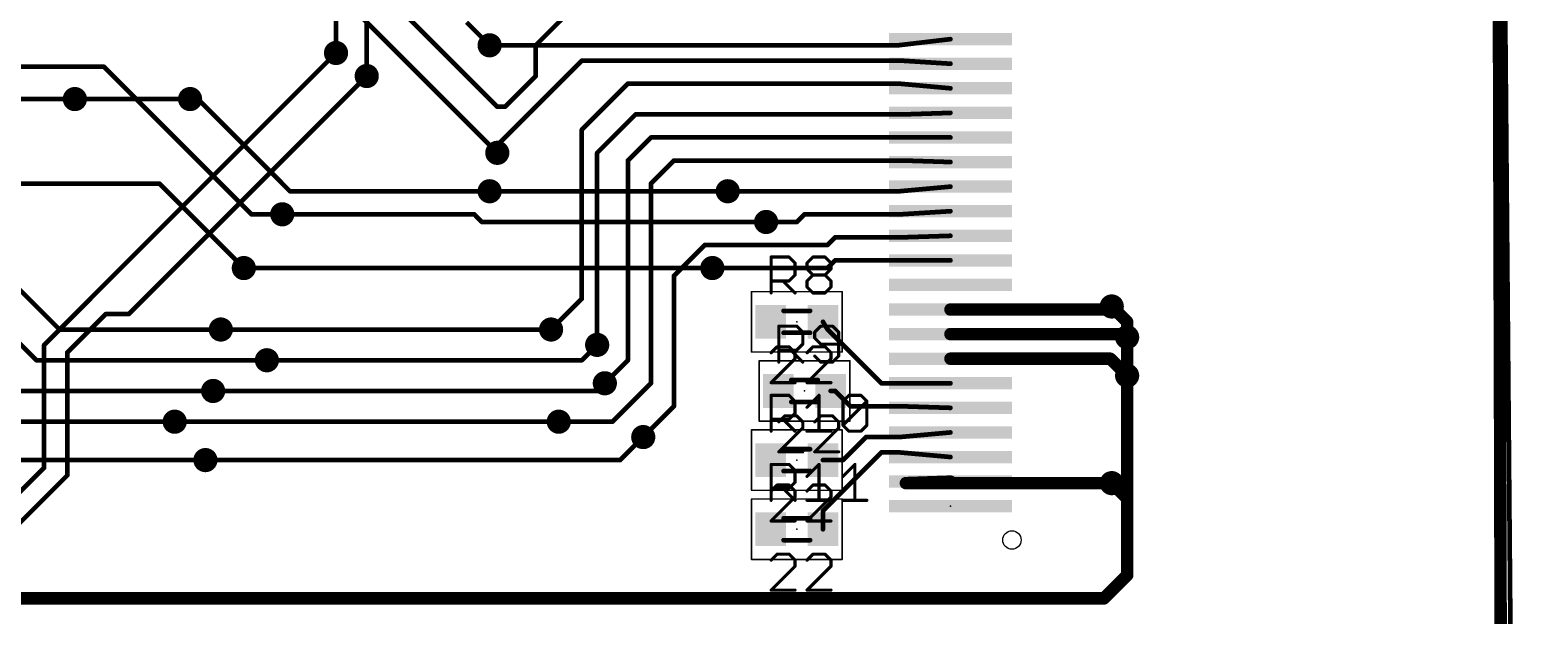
# Model space of a CAD drawing. Extents: x -0.2 to 96.6, y -0.5 to 89.2.
# Drawn here: x 48.03 to 96.58, y 32.95 to 52 of the extents above; entities that cross this region are included whole.
import ezdxf

# ---------------------------------------------------------------- set-up
doc = ezdxf.new("R2010")
doc.units = 0
for name, color, linetype in [('1', 22, 'CONTINUOUS'), ('16', 175, 'CONTINUOUS'), ('18', 82, 'CONTINUOUS'), ('20', 7, 'CONTINUOUS'), ('23', 7, 'CONTINUOUS'), ('25', 253, 'CONTINUOUS'), ('27', 253, 'CONTINUOUS'), ('39', 22, 'CONTINUOUS'), ('51', 253, 'CONTINUOUS')]:
    doc.layers.add(name, color=color, linetype=linetype)

# ---------------------------------------------------------------- blocks, each defined once
blk = doc.blocks.new('RECT')
blk.add_solid([(-0.5, -0.5), (0.5, -0.5), (-0.5, 0.5), (0.5, 0.5)])
blk = doc.blocks.new('ROUNDV')
at = {"const_width": 0.5}
blk.add_lwpolyline([(0, -0.25, 1), (0, 0.25, 1), (0, -0.25)], format="xyb", dxfattribs=at)

msp = doc.modelspace()

# ---------------------------------------------------------------- linework, layer by layer
at = {"layer": '1'}
for points, const_width in [([(95.75, 89), (96, 0)], 0.4064), ([(58, 51.25), (58, 53.75)], 0.1524), ([(59, 50.5), (59, 53.25)], 0.1524), ([(63, 51.5), (76.3, 51.5)], 0.1524), ([(76.3, 51.5), (78, 51.7)], 0.1524), ([(63.25, 48.25), (66, 51)], 0.1524), ([(66, 51), (76.4, 51)], 0.1524), ([(76.4, 51), (78, 50.9)], 0.1524), ([(19.05, 50.8), (50.45, 50.8)], 0.1524), ([(50.45, 50.8), (55.25, 46)], 0.1524), ([(66, 48.75), (67.5, 50.25)], 0.1524), ([(67.5, 50.25), (76.35, 50.25)], 0.1524), ([(76.35, 50.25), (78, 50.1)], 0.1524), ([(17.5, 49.75), (49.5, 49.75)], 0.1524), ([(53.25, 49.75), (53.5, 49.75)], 0.1524), ([(53.5, 49.75), (56.5, 46.75)], 0.1524), ([(66.5, 48), (67.75, 49.25)], 0.1524), ([(67.75, 49.25), (76.45, 49.25)], 0.1524), ([(76.45, 49.25), (78, 49.3)], 0.1524), ([(66, 43.25), (66, 48.75)], 0.1524), ([(67.5, 47.75), (68.25, 48.5)], 0.1524), ([(68.25, 48.5), (78, 48.5)], 0.1524), ([(63.25, 48), (63.25, 48.25)], 0.1524), ([(66.5, 41.75), (66.5, 48)], 0.1524), ([(67.5, 41.25), (67.5, 47.75)], 0.1524), ([(68.25, 47), (69, 47.75)], 0.1524), ([(69, 47.75), (76.45, 47.75)], 0.1524), ([(76.45, 47.75), (78, 47.7)], 0.1524), ([(18, 47), (52.25, 47)], 0.1524), ([(52.25, 47), (55, 44.25)], 0.1524), ([(56.5, 46.75), (63, 46.75)], 0.1524), ([(68.25, 40.5), (68.25, 47)], 0.1524), ([(70.75, 46.75), (76.35, 46.75)], 0.1524), ([(76.35, 46.75), (78, 46.9)], 0.1524), ([(76.4, 46), (78, 46.1)], 0.1524), ([(55.25, 46), (56.25, 46)], 0.1524), ([(72, 45.75), (73, 45.75)], 0.1524), ([(73, 45.75), (73.25, 46)], 0.1524), ([(73.25, 46), (76.4, 46)], 0.1524), ([(74, 45), (74.25, 45.25)], 0.1524), ([(74.25, 45.25), (76.45, 45.25)], 0.1524), ([(76.45, 45.25), (78, 45.3)], 0.1524), ([(69, 44), (70, 45)], 0.1524), ([(70, 45), (74, 45)], 0.1524), ([(70.25, 44.25), (74, 44.25)], 0.1524), ([(74, 44.25), (74.25, 44.5)], 0.1524), ([(74.25, 44.5), (78, 44.5)], 0.1524), ([(47.5, 43.75), (49, 42.25)], 0.1524), ([(69, 39.75), (69, 44)], 0.1524), ([(65, 42.25), (66, 43.25)], 0.1524), ([(83.15, 42.9), (83.25, 43)], 0.4064), ([(78, 42.9), (83.15, 42.9)], 0.4064), ([(47.25, 42.25), (48.25, 41.25)], 0.1524), ([(49, 42.25), (54.25, 42.25)], 0.1524), ([(73.85, 42.5), (74, 42.25)], 0.1524), ([(74, 42.25), (75.75, 40.5)], 0.1524), ([(78, 42.1), (83.65, 42.1)], 0.4064), ([(83.65, 42.1), (83.75, 42)], 0.4064), ([(48.25, 41.25), (55.75, 41.25)], 0.1524), ([(66.75, 40.5), (67.5, 41.25)], 0.1524), ([(78, 41.3), (83.2, 41.3)], 0.4064), ([(83.2, 41.3), (83.75, 40.75)], 0.4064), ([(46.5, 40.25), (54, 40.25)], 0.1524), ([(67, 39.25), (68.25, 40.5)], 0.1524), ([(74.1, 40.25), (74.25, 40.25)], 0.1524), ([(74.25, 40.25), (74.75, 39.75)], 0.1524), ([(75.75, 40.5), (78, 40.5)], 0.1524), ([(68, 38.75), (69, 39.75)], 0.1524), ([(74.75, 39.75), (76.45, 39.75)], 0.1524), ([(76.45, 39.75), (78, 39.7)], 0.1524), ([(46.25, 39.25), (52.75, 39.25)], 0.1524), ([(65.25, 39.25), (67, 39.25)], 0.1524), ([(76.35, 38.75), (78, 38.9)], 0.1524), ([(74.5, 38), (75.25, 38.75)], 0.1524), ([(75.25, 38.75), (76.35, 38.75)], 0.1524), ([(46, 38), (53.75, 38)], 0.1524), ([(73.85, 36.35), (75.75, 38.25)], 0.1524), ([(73.85, 38), (74.5, 38)], 0.1524), ([(75.75, 38.25), (76.35, 38.25)], 0.1524), ([(76.35, 38.25), (78, 38.1)], 0.1524), ([(76.55, 37.25), (78, 37.3)], 0.4064), ([(83.25, 37.25), (76.55, 37.25)], 0.4064), ([(73.85, 35.75), (73.85, 36.35)], 0.1524)]:
    msp.add_lwpolyline(points, dxfattribs=dict(at, const_width=const_width))
for points, const_width in [([(63, 51.5381, 1), (63, 51.4619)], 0.0762), ([(76.2955, 51.5378, 1), (76.3045, 51.4622)], 0.0762), ([(76.3, 51.4619, 1), (76.3, 51.5381)], 0.0762), ([(78.0045, 51.6622, 1), (77.9955, 51.7378)], 0.0762), ([(57.9619, 51.25, 1), (58.0381, 51.25)], 0.0762), ([(66, 51.0381, 1), (66, 50.9619)], 0.0762), ([(66.0269, 50.9731, 1), (65.9731, 51.0269)], 0.0762), ([(76.4024, 51.038, 1), (76.3976, 50.962)], 0.0762), ([(76.4, 50.9619, 1), (76.4, 51.0381)], 0.0762), ([(77.9976, 50.862, 1), (78.0024, 50.938)], 0.0762), ([(50.4769, 50.8269, 1), (50.4231, 50.7731)], 0.0762), ([(50.45, 50.7619, 1), (50.45, 50.8381)], 0.0762), ([(58.9619, 50.5, 1), (59.0381, 50.5)], 0.0762), ([(67.5, 50.2881, 1), (67.5, 50.2119)], 0.0762), ([(67.5269, 50.2231, 1), (67.4731, 50.2769)], 0.0762), ([(76.3534, 50.2879, 1), (76.3466, 50.2121)], 0.0762), ([(76.35, 50.2119, 1), (76.35, 50.2881)], 0.0762), ([(77.9966, 50.0621, 1), (78.0034, 50.1379)], 0.0762), ([(49.5, 49.7119, 1), (49.5, 49.7881)], 0.0762), ([(53.25, 49.7881, 1), (53.25, 49.7119)], 0.0762), ([(53.5269, 49.7769, 1), (53.4731, 49.7231)], 0.0762), ([(53.5, 49.7119, 1), (53.5, 49.7881)], 0.0762), ([(67.75, 49.2881, 1), (67.75, 49.2119)], 0.0762), ([(67.7769, 49.2231, 1), (67.7231, 49.2769)], 0.0762), ([(76.4488, 49.2881, 1), (76.4512, 49.2119)], 0.0762), ([(76.45, 49.2119, 1), (76.45, 49.2881)], 0.0762), ([(78.0012, 49.2619, 1), (77.9988, 49.3381)], 0.0762), ([(66.0381, 48.75, 1), (65.9619, 48.75)], 0.0762), ([(65.9731, 48.7769, 1), (66.0269, 48.7231)], 0.0762), ([(68.25, 48.5381, 1), (68.25, 48.4619)], 0.0762), ([(68.2769, 48.4731, 1), (68.2231, 48.5269)], 0.0762), ([(78, 48.4619, 1), (78, 48.5381)], 0.0762), ([(63.2881, 48.25, 1), (63.2119, 48.25)], 0.0762), ([(63.2231, 48.2769, 1), (63.2769, 48.2231)], 0.0762), ([(66.5381, 48, 1), (66.4619, 48)], 0.0762), ([(66.4731, 48.0269, 1), (66.5269, 47.9731)], 0.0762), ([(63.2119, 48, 1), (63.2881, 48)], 0.0762), ([(67.5381, 47.75, 1), (67.4619, 47.75)], 0.0762), ([(67.4731, 47.7769, 1), (67.5269, 47.7231)], 0.0762), ([(69, 47.7881, 1), (69, 47.7119)], 0.0762), ([(69.0269, 47.7231, 1), (68.9731, 47.7769)], 0.0762), ([(76.4512, 47.7881, 1), (76.4488, 47.7119)], 0.0762), ([(76.45, 47.7119, 1), (76.45, 47.7881)], 0.0762), ([(77.9988, 47.6619, 1), (78.0012, 47.7381)], 0.0762), ([(52.2769, 47.0269, 1), (52.2231, 46.9731)], 0.0762), ([(52.25, 46.9619, 1), (52.25, 47.0381)], 0.0762), ([(56.5, 46.7881, 1), (56.5, 46.7119)], 0.0762), ([(56.4731, 46.7231, 1), (56.5269, 46.7769)], 0.0762), ([(63, 46.7119, 1), (63, 46.7881)], 0.0762), ([(68.2881, 47, 1), (68.2119, 47)], 0.0762), ([(68.2231, 47.0269, 1), (68.2769, 46.9731)], 0.0762), ([(70.75, 46.7881, 1), (70.75, 46.7119)], 0.0762), ([(76.3466, 46.7879, 1), (76.3534, 46.7121)], 0.0762), ([(76.35, 46.7119, 1), (76.35, 46.7881)], 0.0762), ([(78.0034, 46.8621, 1), (77.9966, 46.9379)], 0.0762), ([(78.0024, 46.062, 1), (77.9976, 46.138)], 0.0762), ([(55.25, 46.0381, 1), (55.25, 45.9619)], 0.0762), ([(55.2231, 45.9731, 1), (55.2769, 46.0269)], 0.0762), ([(56.25, 45.9619, 1), (56.25, 46.0381)], 0.0762), ([(72, 45.7881, 1), (72, 45.7119)], 0.0762), ([(72.9731, 45.7769, 1), (73.0269, 45.7231)], 0.0762), ([(73, 45.7119, 1), (73, 45.7881)], 0.0762), ([(73.25, 46.0381, 1), (73.25, 45.9619)], 0.0762), ([(73.2769, 45.9731, 1), (73.2231, 46.0269)], 0.0762), ([(76.3976, 46.038, 1), (76.4024, 45.962)], 0.0762), ([(76.4, 45.9619, 1), (76.4, 46.0381)], 0.0762), ([(74.25, 45.2881, 1), (74.25, 45.2119)], 0.0762), ([(74.2769, 45.2231, 1), (74.2231, 45.2769)], 0.0762), ([(76.4488, 45.2881, 1), (76.4512, 45.2119)], 0.0762), ([(76.45, 45.2119, 1), (76.45, 45.2881)], 0.0762), ([(78.0012, 45.2619, 1), (77.9988, 45.3381)], 0.0762), ([(70, 45.0381, 1), (70, 44.9619)], 0.0762), ([(70.0269, 44.9731, 1), (69.9731, 45.0269)], 0.0762), ([(73.9731, 45.0269, 1), (74.0269, 44.9731)], 0.0762), ([(74, 44.9619, 1), (74, 45.0381)], 0.0762), ([(54.9731, 44.2231, 1), (55.0269, 44.2769)], 0.0762), ([(70.25, 44.2881, 1), (70.25, 44.2119)], 0.0762), ([(73.9731, 44.2769, 1), (74.0269, 44.2231)], 0.0762), ([(74, 44.2119, 1), (74, 44.2881)], 0.0762), ([(74.25, 44.5381, 1), (74.25, 44.4619)], 0.0762), ([(74.2769, 44.4731, 1), (74.2231, 44.5269)], 0.0762), ([(78, 44.4619, 1), (78, 44.5381)], 0.0762), ([(69.0381, 44, 1), (68.9619, 44)], 0.0762), ([(68.9731, 44.0269, 1), (69.0269, 43.9731)], 0.0762), ([(65.9619, 43.25, 1), (66.0381, 43.25)], 0.0762), ([(66.0269, 43.2231, 1), (65.9731, 43.2769)], 0.0762), ([(83.3218, 42.9282, 1), (83.1782, 43.0718)], 0.2032), ([(78, 43.0016, 1), (78, 42.7984)], 0.2032), ([(83.0782, 42.9718, 1), (83.2218, 42.8282)], 0.2032), ([(83.15, 42.7984, 1), (83.15, 43.0016)], 0.2032), ([(49, 42.2881, 1), (49, 42.2119)], 0.0762), ([(48.9731, 42.2231, 1), (49.0269, 42.2769)], 0.0762), ([(54.25, 42.2119, 1), (54.25, 42.2881)], 0.0762), ([(64.9731, 42.2769, 1), (65.0269, 42.2231)], 0.0762), ([(73.8827, 42.5196, 1), (73.8173, 42.4804)], 0.0762), ([(74.0269, 42.2769, 1), (73.9731, 42.2231)], 0.0762), ([(73.9673, 42.2304, 1), (74.0327, 42.2696)], 0.0762), ([(78, 42.2016, 1), (78, 41.9984)], 0.2032), ([(83.7218, 42.1718, 1), (83.5782, 42.0282)], 0.2032), ([(83.65, 41.9984, 1), (83.65, 42.2016)], 0.2032), ([(66.4619, 41.75, 1), (66.5381, 41.75)], 0.0762), ([(83.6782, 41.9282, 1), (83.8218, 42.0718)], 0.2032), ([(48.25, 41.2881, 1), (48.25, 41.2119)], 0.0762), ([(48.2231, 41.2231, 1), (48.2769, 41.2769)], 0.0762), ([(55.75, 41.2119, 1), (55.75, 41.2881)], 0.0762), ([(67.4619, 41.25, 1), (67.5381, 41.25)], 0.0762), ([(67.5269, 41.2231, 1), (67.4731, 41.2769)], 0.0762), ([(78, 41.4016, 1), (78, 41.1984)], 0.2032), ([(83.2718, 41.3718, 1), (83.1282, 41.2282)], 0.2032), ([(83.2, 41.1984, 1), (83.2, 41.4016)], 0.2032), ([(83.6782, 40.6782, 1), (83.8218, 40.8218)], 0.2032), ([(54, 40.2119, 1), (54, 40.2881)], 0.0762), ([(66.7231, 40.5269, 1), (66.7769, 40.4731)], 0.0762), ([(68.2119, 40.5, 1), (68.2881, 40.5)], 0.0762), ([(68.2769, 40.4731, 1), (68.2231, 40.5269)], 0.0762), ([(74.1, 40.2881, 1), (74.1, 40.2119)], 0.0762), ([(74.2769, 40.2769, 1), (74.2231, 40.2231)], 0.0762), ([(74.25, 40.2119, 1), (74.25, 40.2881)], 0.0762), ([(75.75, 40.5381, 1), (75.75, 40.4619)], 0.0762), ([(75.7231, 40.4731, 1), (75.7769, 40.5269)], 0.0762), ([(78, 40.4619, 1), (78, 40.5381)], 0.0762), ([(69.0269, 39.7231, 1), (68.9731, 39.7769)], 0.0762), ([(74.75, 39.7881, 1), (74.75, 39.7119)], 0.0762), ([(74.7231, 39.7231, 1), (74.7769, 39.7769)], 0.0762), ([(76.4512, 39.7881, 1), (76.4488, 39.7119)], 0.0762), ([(76.45, 39.7119, 1), (76.45, 39.7881)], 0.0762), ([(52.75, 39.2119, 1), (52.75, 39.2881)], 0.0762), ([(65.25, 39.2881, 1), (65.25, 39.2119)], 0.0762), ([(67, 39.2119, 1), (67, 39.2881)], 0.0762), ([(68.9619, 39.75, 1), (69.0381, 39.75)], 0.0762), ([(77.9988, 39.6619, 1), (78.0012, 39.7381)], 0.0762), ([(66.9731, 39.2769, 1), (67.0269, 39.2231)], 0.0762), ([(78.0034, 38.8621, 1), (77.9966, 38.9379)], 0.0762), ([(67.9731, 38.7769, 1), (68.0269, 38.7231)], 0.0762), ([(75.25, 38.7881, 1), (75.25, 38.7119)], 0.0762), ([(75.2769, 38.7231, 1), (75.2231, 38.7769)], 0.0762), ([(76.3466, 38.7879, 1), (76.3534, 38.7121)], 0.0762), ([(76.35, 38.7119, 1), (76.35, 38.7881)], 0.0762), ([(53.75, 37.9619, 1), (53.75, 38.0381)], 0.0762), ([(73.85, 38.0381, 1), (73.85, 37.9619)], 0.0762), ([(74.4731, 38.0269, 1), (74.5269, 37.9731)], 0.0762), ([(74.5, 37.9619, 1), (74.5, 38.0381)], 0.0762), ([(75.75, 38.2881, 1), (75.75, 38.2119)], 0.0762), ([(75.7769, 38.2231, 1), (75.7231, 38.2769)], 0.0762), ([(76.3534, 38.2879, 1), (76.3466, 38.2121)], 0.0762), ([(76.35, 38.2119, 1), (76.35, 38.2881)], 0.0762), ([(77.9966, 38.0621, 1), (78.0034, 38.1379)], 0.0762), ([(76.55, 37.3516, 1), (76.55, 37.1484)], 0.2032), ([(76.5465, 37.3515, 1), (76.5535, 37.1485)], 0.2032), ([(78.0035, 37.1985, 1), (77.9965, 37.4015)], 0.2032), ([(83.25, 37.1484, 1), (83.25, 37.3516)], 0.2032), ([(73.8881, 36.35, 1), (73.8119, 36.35)], 0.0762), ([(73.8231, 36.3769, 1), (73.8769, 36.3231)], 0.0762), ([(73.8119, 35.75, 1), (73.8881, 35.75)], 0.0762)]:
    msp.add_lwpolyline(points, format="xyb", dxfattribs=dict(at, const_width=const_width))
at = {"layer": '16'}
for points, const_width in [([(96.5, 0), (95.75, 89)], 0.1524), ([(51.75, 61), (63.25, 49.5)], 0.1524), ([(51.25, 60), (63.25, 48)], 0.1524), ([(64.5, 51.5), (67, 54)], 0.1524), ([(62.25, 52.25), (63, 51.5)], 0.1524), ([(64.5, 50.5), (64.5, 51.5)], 0.1524), ([(48.5, 41.75), (58, 51.25)], 0.1524), ([(51.25, 42.75), (59, 50.5)], 0.1524), ([(63.5, 49.5), (64.5, 50.5)], 0.1524), ([(49.5, 49.75), (53.25, 49.75)], 0.1524), ([(63.25, 49.5), (63.5, 49.5)], 0.1524), ([(63, 46.75), (70.75, 46.75)], 0.1524), ([(56.25, 46), (62.5, 46)], 0.1524), ([(62.5, 46), (62.75, 45.75)], 0.1524), ([(62.75, 45.75), (72, 45.75)], 0.1524), ([(55, 44.25), (70.25, 44.25)], 0.1524), ([(83.25, 43), (83.75, 42.5)], 0.4064), ([(49.25, 41.5), (50.5, 42.75)], 0.1524), ([(50.5, 42.75), (51.25, 42.75)], 0.1524), ([(54.25, 42.25), (65, 42.25)], 0.1524), ([(83.75, 42.5), (83.75, 42)], 0.4064), ([(48.5, 37.75), (48.5, 41.75)], 0.1524), ([(66, 41.25), (66.5, 41.75)], 0.1524), ([(83.75, 42), (83.75, 40.75)], 0.4064), ([(49.25, 37.5), (49.25, 41.5)], 0.1524), ([(55.75, 41.25), (66, 41.25)], 0.1524), ([(83.75, 40.75), (83.75, 36.75)], 0.4064), ([(54, 40.25), (66.5, 40.25)], 0.1524), ([(66.5, 40.25), (66.75, 40.5)], 0.1524), ([(52.75, 39.25), (65.25, 39.25)], 0.1524), ([(67.25, 38), (68, 38.75)], 0.1524), ([(53.75, 38), (67.25, 38)], 0.1524), ([(47.5, 36.75), (48.5, 37.75)], 0.1524), ([(47.5, 35.75), (49.25, 37.5)], 0.1524), ([(83.75, 36.75), (83.25, 37.25)], 0.4064), ([(83.75, 34.25), (83.75, 36.75)], 0.4064), ([(83, 33.5), (83.75, 34.25)], 0.4064), ([(42.25, 33.5), (62.25, 33.5)], 0.4064), ([(62.25, 33.5), (63.25, 33.5)], 0.4064), ([(63.25, 33.5), (83, 33.5)], 0.4064)]:
    msp.add_lwpolyline(points, dxfattribs=dict(at, const_width=const_width))
for points, const_width in [([(62.9731, 51.4731, 1), (63.0269, 51.5269)], 0.0762), ([(64.5381, 51.5, 1), (64.4619, 51.5)], 0.0762), ([(64.4731, 51.5269, 1), (64.5269, 51.4731)], 0.0762), ([(58.0269, 51.2231, 1), (57.9731, 51.2769)], 0.0762), ([(59.0269, 50.4731, 1), (58.9731, 50.5269)], 0.0762), ([(64.4619, 50.5, 1), (64.5381, 50.5)], 0.0762), ([(64.5269, 50.4731, 1), (64.4731, 50.5269)], 0.0762), ([(49.5, 49.7881, 1), (49.5, 49.7119)], 0.0762), ([(53.25, 49.7119, 1), (53.25, 49.7881)], 0.0762), ([(63.25, 49.5381, 1), (63.25, 49.4619)], 0.0762), ([(63.2231, 49.4731, 1), (63.2769, 49.5269)], 0.0762), ([(63.4731, 49.5269, 1), (63.5269, 49.4731)], 0.0762), ([(63.5, 49.4619, 1), (63.5, 49.5381)], 0.0762), ([(63.2231, 47.9731, 1), (63.2769, 48.0269)], 0.0762), ([(63, 46.7881, 1), (63, 46.7119)], 0.0762), ([(70.75, 46.7119, 1), (70.75, 46.7881)], 0.0762), ([(56.25, 46.0381, 1), (56.25, 45.9619)], 0.0762), ([(62.5269, 46.0269, 1), (62.4731, 45.9731)], 0.0762), ([(62.5, 45.9619, 1), (62.5, 46.0381)], 0.0762), ([(62.75, 45.7881, 1), (62.75, 45.7119)], 0.0762), ([(62.7231, 45.7231, 1), (62.7769, 45.7769)], 0.0762), ([(72, 45.7119, 1), (72, 45.7881)], 0.0762), ([(55, 44.2881, 1), (55, 44.2119)], 0.0762), ([(70.25, 44.2119, 1), (70.25, 44.2881)], 0.0762), ([(83.3218, 43.0718, 1), (83.1782, 42.9282)], 0.2032), ([(50.5, 42.7881, 1), (50.5, 42.7119)], 0.0762), ([(50.5269, 42.7231, 1), (50.4731, 42.7769)], 0.0762), ([(51.2231, 42.7769, 1), (51.2769, 42.7231)], 0.0762), ([(51.25, 42.7119, 1), (51.25, 42.7881)], 0.0762), ([(54.25, 42.2881, 1), (54.25, 42.2119)], 0.0762), ([(65, 42.2119, 1), (65, 42.2881)], 0.0762), ([(83.8516, 42.5, 1), (83.6484, 42.5)], 0.2032), ([(83.6782, 42.4282, 1), (83.8218, 42.5718)], 0.2032), ([(48.5381, 41.75, 1), (48.4619, 41.75)], 0.0762), ([(48.4731, 41.7769, 1), (48.5269, 41.7231)], 0.0762), ([(66.5269, 41.7231, 1), (66.4731, 41.7769)], 0.0762), ([(83.8516, 42, 1), (83.6484, 42)], 0.2032), ([(83.6484, 42, 1), (83.8516, 42)], 0.2032), ([(49.2881, 41.5, 1), (49.2119, 41.5)], 0.0762), ([(49.2231, 41.5269, 1), (49.2769, 41.4731)], 0.0762), ([(55.75, 41.2881, 1), (55.75, 41.2119)], 0.0762), ([(65.9731, 41.2769, 1), (66.0269, 41.2231)], 0.0762), ([(66, 41.2119, 1), (66, 41.2881)], 0.0762), ([(83.8516, 40.75, 1), (83.6484, 40.75)], 0.2032), ([(83.6484, 40.75, 1), (83.8516, 40.75)], 0.2032), ([(54, 40.2881, 1), (54, 40.2119)], 0.0762), ([(66.4731, 40.2769, 1), (66.5269, 40.2231)], 0.0762), ([(66.5, 40.2119, 1), (66.5, 40.2881)], 0.0762), ([(66.7769, 40.4731, 1), (66.7231, 40.5269)], 0.0762), ([(52.75, 39.2881, 1), (52.75, 39.2119)], 0.0762), ([(65.25, 39.2119, 1), (65.25, 39.2881)], 0.0762), ([(68.0269, 38.7231, 1), (67.9731, 38.7769)], 0.0762), ([(53.75, 38.0381, 1), (53.75, 37.9619)], 0.0762), ([(67.2231, 38.0269, 1), (67.2769, 37.9731)], 0.0762), ([(67.25, 37.9619, 1), (67.25, 38.0381)], 0.0762), ([(48.4619, 37.75, 1), (48.5381, 37.75)], 0.0762), ([(48.5269, 37.7231, 1), (48.4731, 37.7769)], 0.0762), ([(49.2119, 37.5, 1), (49.2881, 37.5)], 0.0762), ([(49.2769, 37.4731, 1), (49.2231, 37.5269)], 0.0762), ([(83.3218, 37.3218, 1), (83.1782, 37.1782)], 0.2032), ([(83.8516, 36.75, 1), (83.6484, 36.75)], 0.2032), ([(83.6782, 36.6782, 1), (83.8218, 36.8218)], 0.2032), ([(83.6484, 36.75, 1), (83.8516, 36.75)], 0.2032), ([(83.6484, 34.25, 1), (83.8516, 34.25)], 0.2032), ([(83.8218, 34.1782, 1), (83.6782, 34.3218)], 0.2032), ([(62.25, 33.6016, 1), (62.25, 33.3984)], 0.2032), ([(62.25, 33.3984, 1), (62.25, 33.6016)], 0.2032), ([(63.25, 33.6016, 1), (63.25, 33.3984)], 0.2032), ([(63.25, 33.3984, 1), (63.25, 33.6016)], 0.2032), ([(82.9282, 33.5718, 1), (83.0718, 33.4282)], 0.2032), ([(83, 33.3984, 1), (83, 33.6016)], 0.2032)]:
    msp.add_lwpolyline(points, format="xyb", dxfattribs=dict(at, const_width=const_width))
at = {"layer": '20'}
msp.add_line((95.85, 0), (95.85, 88.9), dxfattribs=at)
msp.add_circle((80, 35.4), 0.3, dxfattribs=at)
at = {"layer": '23'}
for p in [(73, 42.5), (73.25, 40.25), (73, 38), (78, 36.5), (73, 35.75)]:
    msp.add_point(p, dxfattribs=at)
at = {"layer": '25', "const_width": 0.1016}
for points in [[(72.1618, 43.4398), (72.1618, 44.6092)], [(72.1618, 44.6092), (72.7465, 44.6092)], [(72.7465, 44.6092), (72.9414, 44.4143)], [(73.3312, 44.4143), (73.5261, 44.6092)], [(73.5261, 44.6092), (73.9159, 44.6092)], [(73.9159, 44.6092), (74.1108, 44.4143)], [(72.9414, 44.4143), (72.9414, 44.0245)], [(73.3312, 44.2194), (73.3312, 44.4143)], [(73.5261, 44.0245), (73.3312, 44.2194)], [(74.1108, 44.2194), (73.9159, 44.0245)], [(74.1108, 44.4143), (74.1108, 44.2194)], [(72.7465, 43.8296), (72.1618, 43.8296)], [(72.5516, 43.8296), (72.9414, 43.4398)], [(72.9414, 44.0245), (72.7465, 43.8296)], [(73.3312, 43.8296), (73.5261, 44.0245)], [(73.3312, 43.6347), (73.3312, 43.8296)], [(73.5261, 44.0245), (73.9159, 44.0245)], [(73.9159, 44.0245), (74.1108, 43.8296)], [(74.1108, 43.8296), (74.1108, 43.6347)], [(73.5261, 43.4398), (73.3312, 43.6347)], [(73.9159, 43.4398), (73.5261, 43.4398)], [(74.1108, 43.6347), (73.9159, 43.4398)], [(72.4118, 41.1898), (72.4118, 42.3592)], [(72.4118, 42.3592), (72.9965, 42.3592)], [(72.9965, 42.3592), (73.1914, 42.1643)], [(73.7761, 42.3592), (73.5812, 42.1643)], [(74.1659, 42.3592), (73.7761, 42.3592)], [(74.3608, 42.1643), (74.1659, 42.3592)], [(73.1914, 41.7745), (72.9965, 41.5796)], [(73.1914, 42.1643), (73.1914, 41.7745)], [(73.5812, 42.1643), (73.5812, 41.9694)], [(73.5812, 41.9694), (73.7761, 41.7745)], [(73.7761, 41.7745), (74.3608, 41.7745)], [(74.3608, 41.3847), (74.3608, 42.1643)], [(72.9965, 41.5796), (72.4118, 41.5796)], [(72.8016, 41.5796), (73.1914, 41.1898)], [(73.5812, 41.3847), (73.7761, 41.1898)], [(74.1659, 41.1898), (74.3608, 41.3847)], [(73.7761, 41.1898), (74.1659, 41.1898)], [(72.1618, 38.9398), (72.1618, 40.1092)], [(72.1618, 40.1092), (72.7465, 40.1092)], [(72.7465, 40.1092), (72.9414, 39.9143)], [(72.9414, 39.9143), (72.9414, 39.5245)], [(73.3312, 39.7194), (73.721, 40.1092)], [(73.721, 40.1092), (73.721, 38.9398)], [(74.5006, 39.9143), (74.6955, 40.1092)], [(74.5006, 39.1347), (74.5006, 39.9143)], [(74.5006, 39.1347), (75.2802, 39.9143)], [(74.6955, 40.1092), (75.0853, 40.1092)], [(75.0853, 40.1092), (75.2802, 39.9143)], [(75.2802, 39.9143), (75.2802, 39.1347)], [(72.7465, 39.3296), (72.1618, 39.3296)], [(72.5516, 39.3296), (72.9414, 38.9398)], [(72.9414, 39.5245), (72.7465, 39.3296)], [(73.3312, 38.9398), (74.1108, 38.9398)], [(74.6955, 38.9398), (74.5006, 39.1347)], [(75.0853, 38.9398), (74.6955, 38.9398)], [(75.2802, 39.1347), (75.0853, 38.9398)], [(72.1618, 36.6898), (72.1618, 37.8592)], [(72.1618, 37.8592), (72.7465, 37.8592)], [(72.7465, 37.8592), (72.9414, 37.6643)], [(73.3312, 37.4694), (73.721, 37.8592)], [(73.721, 37.8592), (73.721, 36.6898)], [(74.5006, 37.4694), (74.8904, 37.8592)], [(74.8904, 37.8592), (74.8904, 36.6898)], [(72.9414, 37.6643), (72.9414, 37.2745)], [(72.7465, 37.0796), (72.1618, 37.0796)], [(72.5516, 37.0796), (72.9414, 36.6898)], [(72.9414, 37.2745), (72.7465, 37.0796)], [(73.3312, 36.6898), (74.1108, 36.6898)], [(74.5006, 36.6898), (75.2802, 36.6898)]]:
    msp.add_lwpolyline(points, dxfattribs=at)
at = {"layer": '25', "const_width": 0.0508}
for points in [[(72.1872, 44.6092, 1), (72.1364, 44.6092)], [(72.1618, 44.6346, 1), (72.1618, 44.5838)], [(72.7645, 44.6272, 1), (72.7285, 44.5912)], [(72.7465, 44.5838, 1), (72.7465, 44.6346)], [(73.5261, 44.6346, 1), (73.5261, 44.5838)], [(73.5441, 44.5912, 1), (73.5081, 44.6272)], [(73.9339, 44.6272, 1), (73.8979, 44.5912)], [(73.9159, 44.5838, 1), (73.9159, 44.6346)], [(72.9668, 44.4143, 1), (72.916, 44.4143)], [(72.9234, 44.3963, 1), (72.9594, 44.4323)], [(73.3132, 44.4323, 1), (73.3492, 44.3963)], [(73.3492, 44.2374, 1), (73.3132, 44.2014)], [(73.3566, 44.4143, 1), (73.3058, 44.4143)], [(73.3058, 44.2194, 1), (73.3566, 44.2194)], [(74.1362, 44.4143, 1), (74.0854, 44.4143)], [(74.0854, 44.2194, 1), (74.1362, 44.2194)], [(74.0928, 44.3963, 1), (74.1288, 44.4323)], [(74.1288, 44.2014, 1), (74.0928, 44.2374)], [(72.1618, 43.855, 1), (72.1618, 43.8042)], [(72.5696, 43.8476, 1), (72.5336, 43.8116)], [(72.7285, 43.8476, 1), (72.7645, 43.8116)], [(72.7465, 43.8042, 1), (72.7465, 43.855)], [(72.916, 44.0245, 1), (72.9668, 44.0245)], [(72.9594, 44.0065, 1), (72.9234, 44.0425)], [(73.3132, 43.8476, 1), (73.3492, 43.8116)], [(73.3566, 43.8296, 1), (73.3058, 43.8296)], [(73.5261, 44.0499, 1), (73.5261, 43.9991)], [(73.5441, 44.0065, 1), (73.5081, 44.0425)], [(73.5081, 44.0065, 1), (73.5441, 44.0425)], [(73.9339, 44.0425, 1), (73.8979, 44.0065)], [(73.8979, 44.0425, 1), (73.9339, 44.0065)], [(73.9159, 43.9991, 1), (73.9159, 44.0499)], [(74.1362, 43.8296, 1), (74.0854, 43.8296)], [(74.0928, 43.8116, 1), (74.1288, 43.8476)], [(72.1364, 43.4398, 1), (72.1872, 43.4398)], [(72.9234, 43.4218, 1), (72.9594, 43.4578)], [(73.3492, 43.6527, 1), (73.3132, 43.6167)], [(73.3058, 43.6347, 1), (73.3566, 43.6347)], [(73.5261, 43.4652, 1), (73.5261, 43.4144)], [(73.5081, 43.4218, 1), (73.5441, 43.4578)], [(73.8979, 43.4578, 1), (73.9339, 43.4218)], [(73.9159, 43.4144, 1), (73.9159, 43.4652)], [(74.0854, 43.6347, 1), (74.1362, 43.6347)], [(74.1288, 43.6167, 1), (74.0928, 43.6527)], [(72.4372, 42.3592, 1), (72.3864, 42.3592)], [(72.4118, 42.3846, 1), (72.4118, 42.3338)], [(73.0145, 42.3772, 1), (72.9785, 42.3412)], [(72.9965, 42.3338, 1), (72.9965, 42.3846)], [(73.7761, 42.3846, 1), (73.7761, 42.3338)], [(73.7941, 42.3412, 1), (73.7581, 42.3772)], [(74.1839, 42.3772, 1), (74.1479, 42.3412)], [(74.1659, 42.3338, 1), (74.1659, 42.3846)], [(73.2168, 42.1643, 1), (73.166, 42.1643)], [(73.166, 41.7745, 1), (73.2168, 41.7745)], [(73.1734, 42.1463, 1), (73.2094, 42.1823)], [(73.2094, 41.7565, 1), (73.1734, 41.7925)], [(73.5632, 42.1823, 1), (73.5992, 42.1463)], [(73.5992, 41.9874, 1), (73.5632, 41.9514)], [(73.6066, 42.1643, 1), (73.5558, 42.1643)], [(73.5558, 41.9694, 1), (73.6066, 41.9694)], [(73.7761, 41.7999, 1), (73.7761, 41.7491)], [(73.7581, 41.7565, 1), (73.7941, 41.7925)], [(74.3862, 42.1643, 1), (74.3354, 42.1643)], [(74.3428, 42.1463, 1), (74.3788, 42.1823)], [(74.3608, 41.7491, 1), (74.3608, 41.7999)], [(72.4118, 41.605, 1), (72.4118, 41.5542)], [(72.8196, 41.5976, 1), (72.7836, 41.5616)], [(72.9785, 41.5976, 1), (73.0145, 41.5616)], [(72.9965, 41.5542, 1), (72.9965, 41.605)], [(73.5992, 41.4027, 1), (73.5632, 41.3667)], [(74.3354, 41.3847, 1), (74.3862, 41.3847)], [(74.3788, 41.3667, 1), (74.3428, 41.4027)], [(72.3864, 41.1898, 1), (72.4372, 41.1898)], [(73.1734, 41.1718, 1), (73.2094, 41.2078)], [(73.7761, 41.2152, 1), (73.7761, 41.1644)], [(73.7581, 41.1718, 1), (73.7941, 41.2078)], [(74.1479, 41.2078, 1), (74.1839, 41.1718)], [(74.1659, 41.1644, 1), (74.1659, 41.2152)], [(72.1872, 40.1092, 1), (72.1364, 40.1092)], [(72.1618, 40.1346, 1), (72.1618, 40.0838)], [(72.7645, 40.1272, 1), (72.7285, 40.0912)], [(72.7465, 40.0838, 1), (72.7465, 40.1346)], [(72.9668, 39.9143, 1), (72.916, 39.9143)], [(72.9234, 39.8963, 1), (72.9594, 39.9323)], [(73.7464, 40.1092, 1), (73.6956, 40.1092)], [(73.739, 40.0912, 1), (73.703, 40.1272)], [(74.4826, 39.9323, 1), (74.5186, 39.8963)], [(74.526, 39.9143, 1), (74.4752, 39.9143)], [(74.6955, 40.1346, 1), (74.6955, 40.0838)], [(74.7135, 40.0912, 1), (74.6775, 40.1272)], [(75.1033, 40.1272, 1), (75.0673, 40.0912)], [(75.0853, 40.0838, 1), (75.0853, 40.1346)], [(75.3056, 39.9143, 1), (75.2548, 39.9143)], [(75.2982, 39.8963, 1), (75.2622, 39.9323)], [(75.2622, 39.8963, 1), (75.2982, 39.9323)], [(72.1618, 39.355, 1), (72.1618, 39.3042)], [(72.5696, 39.3476, 1), (72.5336, 39.3116)], [(72.7285, 39.3476, 1), (72.7645, 39.3116)], [(72.7465, 39.3042, 1), (72.7465, 39.355)], [(72.916, 39.5245, 1), (72.9668, 39.5245)], [(72.9594, 39.5065, 1), (72.9234, 39.5425)], [(73.3132, 39.7374, 1), (73.3492, 39.7014)], [(72.1364, 38.9398, 1), (72.1872, 38.9398)], [(72.9234, 38.9218, 1), (72.9594, 38.9578)], [(73.3312, 38.9652, 1), (73.3312, 38.9144)], [(73.6956, 38.9398, 1), (73.7464, 38.9398)], [(74.1108, 38.9144, 1), (74.1108, 38.9652)], [(74.5186, 39.1527, 1), (74.4826, 39.1167)], [(74.4826, 39.1527, 1), (74.5186, 39.1167)], [(74.4752, 39.1347, 1), (74.526, 39.1347)], [(74.6955, 38.9652, 1), (74.6955, 38.9144)], [(74.6775, 38.9218, 1), (74.7135, 38.9578)], [(75.0673, 38.9578, 1), (75.1033, 38.9218)], [(75.0853, 38.9144, 1), (75.0853, 38.9652)], [(75.2548, 39.1347, 1), (75.3056, 39.1347)], [(75.2982, 39.1167, 1), (75.2622, 39.1527)], [(72.1872, 37.8592, 1), (72.1364, 37.8592)], [(72.1618, 37.8846, 1), (72.1618, 37.8338)], [(72.7645, 37.8772, 1), (72.7285, 37.8412)], [(72.7465, 37.8338, 1), (72.7465, 37.8846)], [(73.7464, 37.8592, 1), (73.6956, 37.8592)], [(73.739, 37.8412, 1), (73.703, 37.8772)], [(74.9158, 37.8592, 1), (74.865, 37.8592)], [(74.9084, 37.8412, 1), (74.8724, 37.8772)], [(72.9668, 37.6643, 1), (72.916, 37.6643)], [(72.9234, 37.6463, 1), (72.9594, 37.6823)], [(73.3132, 37.4874, 1), (73.3492, 37.4514)], [(74.4826, 37.4874, 1), (74.5186, 37.4514)], [(72.1618, 37.105, 1), (72.1618, 37.0542)], [(72.5696, 37.0976, 1), (72.5336, 37.0616)], [(72.7285, 37.0976, 1), (72.7645, 37.0616)], [(72.7465, 37.0542, 1), (72.7465, 37.105)], [(72.916, 37.2745, 1), (72.9668, 37.2745)], [(72.9594, 37.2565, 1), (72.9234, 37.2925)], [(72.1364, 36.6898, 1), (72.1872, 36.6898)], [(72.9234, 36.6718, 1), (72.9594, 36.7078)], [(73.3312, 36.7152, 1), (73.3312, 36.6644)], [(73.6956, 36.6898, 1), (73.7464, 36.6898)], [(74.1108, 36.6644, 1), (74.1108, 36.7152)], [(74.5006, 36.7152, 1), (74.5006, 36.6644)], [(74.865, 36.6898, 1), (74.9158, 36.6898)], [(75.2802, 36.6644, 1), (75.2802, 36.7152)]]:
    msp.add_lwpolyline(points, format="xyb", dxfattribs=at)
at = {"layer": '27', "const_width": 0.0508}
for points in [[(72.1438, 41.5113, 1), (72.1798, 41.4753)], [(72.3567, 41.7136, 1), (72.3567, 41.6628)], [(72.3747, 41.6702, 1), (72.3387, 41.7062)], [(72.7645, 41.7062, 1), (72.7285, 41.6702)], [(72.7465, 41.6628, 1), (72.7465, 41.7136)], [(72.9668, 41.4933, 1), (72.916, 41.4933)], [(72.916, 41.2984, 1), (72.9668, 41.2984)], [(72.9234, 41.4753, 1), (72.9594, 41.5113)], [(72.9594, 41.2804, 1), (72.9234, 41.3164)], [(73.3132, 41.5113, 1), (73.3492, 41.4753)], [(73.5261, 41.7136, 1), (73.5261, 41.6628)], [(73.5441, 41.6702, 1), (73.5081, 41.7062)], [(73.9339, 41.7062, 1), (73.8979, 41.6702)], [(73.9159, 41.6628, 1), (73.9159, 41.7136)], [(74.1362, 41.4933, 1), (74.0854, 41.4933)], [(74.0854, 41.2984, 1), (74.1362, 41.2984)], [(74.0928, 41.4753, 1), (74.1288, 41.5113)], [(74.1288, 41.2804, 1), (74.0928, 41.3164)], [(72.1438, 40.5368, 1), (72.1798, 40.5008)], [(72.1618, 40.5442, 1), (72.1618, 40.4934)], [(72.9414, 40.4934, 1), (72.9414, 40.5442)], [(73.3132, 40.5368, 1), (73.3492, 40.5008)], [(73.3312, 40.5442, 1), (73.3312, 40.4934)], [(74.1108, 40.4934, 1), (74.1108, 40.5442)], [(72.6067, 39.4636, 1), (72.6067, 39.4128)], [(72.6247, 39.4202, 1), (72.5887, 39.4562)], [(73.0145, 39.4562, 1), (72.9785, 39.4202)], [(72.9965, 39.4128, 1), (72.9965, 39.4636)], [(73.7761, 39.4636, 1), (73.7761, 39.4128)], [(73.7941, 39.4202, 1), (73.7581, 39.4562)], [(74.1839, 39.4562, 1), (74.1479, 39.4202)], [(74.1659, 39.4128, 1), (74.1659, 39.4636)], [(72.3938, 39.2613, 1), (72.4298, 39.2253)], [(73.2168, 39.2433, 1), (73.166, 39.2433)], [(73.166, 39.0484, 1), (73.2168, 39.0484)], [(73.1734, 39.2253, 1), (73.2094, 39.2613)], [(73.2094, 39.0304, 1), (73.1734, 39.0664)], [(73.5632, 39.2613, 1), (73.5992, 39.2253)], [(74.3862, 39.2433, 1), (74.3354, 39.2433)], [(74.3354, 39.0484, 1), (74.3862, 39.0484)], [(74.3428, 39.2253, 1), (74.3788, 39.2613)], [(74.3788, 39.0304, 1), (74.3428, 39.0664)], [(72.3938, 38.2868, 1), (72.4298, 38.2508)], [(72.4118, 38.2942, 1), (72.4118, 38.2434)], [(73.1914, 38.2434, 1), (73.1914, 38.2942)], [(73.5632, 38.2868, 1), (73.5992, 38.2508)], [(73.5812, 38.2942, 1), (73.5812, 38.2434)], [(74.3608, 38.2434, 1), (74.3608, 38.2942)], [(72.1438, 37.0113, 1), (72.1798, 36.9753)], [(72.3567, 37.2136, 1), (72.3567, 37.1628)], [(72.3747, 37.1702, 1), (72.3387, 37.2062)], [(72.7645, 37.2062, 1), (72.7285, 37.1702)], [(72.7465, 37.1628, 1), (72.7465, 37.2136)], [(72.9668, 36.9933, 1), (72.916, 36.9933)], [(72.9234, 36.9753, 1), (72.9594, 37.0113)], [(73.3132, 37.0113, 1), (73.3492, 36.9753)], [(73.5261, 37.2136, 1), (73.5261, 37.1628)], [(73.5441, 37.1702, 1), (73.5081, 37.2062)], [(73.9339, 37.2062, 1), (73.8979, 37.1702)], [(73.9159, 37.1628, 1), (73.9159, 37.2136)], [(74.1362, 36.9933, 1), (74.0854, 36.9933)], [(74.0928, 36.9753, 1), (74.1288, 37.0113)], [(72.916, 36.7984, 1), (72.9668, 36.7984)], [(72.9594, 36.7804, 1), (72.9234, 36.8164)], [(74.0854, 36.7984, 1), (74.1362, 36.7984)], [(74.1288, 36.7804, 1), (74.0928, 36.8164)], [(72.1438, 36.0368, 1), (72.1798, 36.0008)], [(72.1618, 36.0442, 1), (72.1618, 35.9934)], [(72.9414, 35.9934, 1), (72.9414, 36.0442)], [(73.3132, 36.0368, 1), (73.3492, 36.0008)], [(73.3312, 36.0442, 1), (73.3312, 35.9934)], [(74.1108, 35.9934, 1), (74.1108, 36.0442)], [(72.3567, 34.9636, 1), (72.3567, 34.9128)], [(72.3747, 34.9202, 1), (72.3387, 34.9562)], [(72.7645, 34.9562, 1), (72.7285, 34.9202)], [(72.7465, 34.9128, 1), (72.7465, 34.9636)], [(73.5261, 34.9636, 1), (73.5261, 34.9128)], [(73.5441, 34.9202, 1), (73.5081, 34.9562)], [(73.9339, 34.9562, 1), (73.8979, 34.9202)], [(73.9159, 34.9128, 1), (73.9159, 34.9636)], [(72.1438, 34.7613, 1), (72.1798, 34.7253)], [(72.9668, 34.7433, 1), (72.916, 34.7433)], [(72.916, 34.5484, 1), (72.9668, 34.5484)], [(72.9234, 34.7253, 1), (72.9594, 34.7613)], [(72.9594, 34.5304, 1), (72.9234, 34.5664)], [(73.3132, 34.7613, 1), (73.3492, 34.7253)], [(74.1362, 34.7433, 1), (74.0854, 34.7433)], [(74.0854, 34.5484, 1), (74.1362, 34.5484)], [(74.0928, 34.7253, 1), (74.1288, 34.7613)], [(74.1288, 34.5304, 1), (74.0928, 34.5664)], [(72.1438, 33.7868, 1), (72.1798, 33.7508)], [(72.1618, 33.7942, 1), (72.1618, 33.7434)], [(72.9414, 33.7434, 1), (72.9414, 33.7942)], [(73.3132, 33.7868, 1), (73.3492, 33.7508)], [(73.3312, 33.7942, 1), (73.3312, 33.7434)], [(74.1108, 33.7434, 1), (74.1108, 33.7942)]]:
    msp.add_lwpolyline(points, format="xyb", dxfattribs=at)
at = {"layer": '27', "const_width": 0.1016}
for points in [[(72.3567, 41.6882), (72.1618, 41.4933)], [(72.1618, 40.5188), (72.9414, 41.2984)], [(72.7465, 41.6882), (72.3567, 41.6882)], [(72.9414, 41.4933), (72.7465, 41.6882)], [(72.9414, 41.2984), (72.9414, 41.4933)], [(73.5261, 41.6882), (73.3312, 41.4933)], [(73.3312, 40.5188), (74.1108, 41.2984)], [(73.9159, 41.6882), (73.5261, 41.6882)], [(74.1108, 41.4933), (73.9159, 41.6882)], [(74.1108, 41.2984), (74.1108, 41.4933)], [(72.9414, 40.5188), (72.1618, 40.5188)], [(74.1108, 40.5188), (73.3312, 40.5188)], [(72.6067, 39.4382), (72.4118, 39.2433)], [(72.9965, 39.4382), (72.6067, 39.4382)], [(73.1914, 39.2433), (72.9965, 39.4382)], [(73.7761, 39.4382), (73.5812, 39.2433)], [(74.1659, 39.4382), (73.7761, 39.4382)], [(74.3608, 39.2433), (74.1659, 39.4382)], [(72.4118, 38.2688), (73.1914, 39.0484)], [(73.1914, 39.0484), (73.1914, 39.2433)], [(73.5812, 38.2688), (74.3608, 39.0484)], [(74.3608, 39.0484), (74.3608, 39.2433)], [(73.1914, 38.2688), (72.4118, 38.2688)], [(74.3608, 38.2688), (73.5812, 38.2688)], [(72.3567, 37.1882), (72.1618, 36.9933)], [(72.7465, 37.1882), (72.3567, 37.1882)], [(72.9414, 36.9933), (72.7465, 37.1882)], [(72.9414, 36.7984), (72.9414, 36.9933)], [(73.5261, 37.1882), (73.3312, 36.9933)], [(73.9159, 37.1882), (73.5261, 37.1882)], [(74.1108, 36.9933), (73.9159, 37.1882)], [(74.1108, 36.7984), (74.1108, 36.9933)], [(72.1618, 36.0188), (72.9414, 36.7984)], [(73.3312, 36.0188), (74.1108, 36.7984)], [(72.9414, 36.0188), (72.1618, 36.0188)], [(74.1108, 36.0188), (73.3312, 36.0188)], [(72.3567, 34.9382), (72.1618, 34.7433)], [(72.7465, 34.9382), (72.3567, 34.9382)], [(72.9414, 34.7433), (72.7465, 34.9382)], [(73.5261, 34.9382), (73.3312, 34.7433)], [(73.9159, 34.9382), (73.5261, 34.9382)], [(74.1108, 34.7433), (73.9159, 34.9382)], [(72.1618, 33.7688), (72.9414, 34.5484)], [(72.9414, 34.5484), (72.9414, 34.7433)], [(73.3312, 33.7688), (74.1108, 34.5484)], [(74.1108, 34.5484), (74.1108, 34.7433)], [(72.9414, 33.7688), (72.1618, 33.7688)], [(74.1108, 33.7688), (73.3312, 33.7688)]]:
    msp.add_lwpolyline(points, dxfattribs=at)
at = {"layer": '39', "const_width": 0.0508}
for points in [[(71.527, 43.483), (74.473, 43.483)], [(71.527, 41.517), (71.527, 43.483)], [(74.473, 43.483), (74.473, 41.517)], [(74.473, 41.517), (71.527, 41.517)], [(71.777, 41.233), (74.723, 41.233)], [(71.777, 39.267), (71.777, 41.233)], [(74.723, 41.233), (74.723, 39.267)], [(71.527, 38.983), (74.473, 38.983)], [(71.527, 37.017), (71.527, 38.983)], [(74.723, 39.267), (71.777, 39.267)], [(74.473, 38.983), (74.473, 37.017)], [(74.473, 37.017), (71.527, 37.017)], [(71.527, 36.733), (74.473, 36.733)], [(71.527, 34.767), (71.527, 36.733)], [(74.473, 36.733), (74.473, 34.767)], [(74.473, 34.767), (71.527, 34.767)]]:
    msp.add_lwpolyline(points, dxfattribs=at)
at = {"layer": '39', "const_width": 0.0254}
for points in [[(71.527, 43.4957, 1), (71.527, 43.4703)], [(71.5397, 43.483, 1), (71.5143, 43.483)], [(74.4857, 43.483, 1), (74.4603, 43.483)], [(74.473, 43.4703, 1), (74.473, 43.4957)], [(71.527, 41.5297, 1), (71.527, 41.5043)], [(71.5143, 41.517, 1), (71.5397, 41.517)], [(74.4603, 41.517, 1), (74.4857, 41.517)], [(74.473, 41.5043, 1), (74.473, 41.5297)], [(71.777, 41.2457, 1), (71.777, 41.2203)], [(71.7897, 41.233, 1), (71.7643, 41.233)], [(74.7357, 41.233, 1), (74.7103, 41.233)], [(74.723, 41.2203, 1), (74.723, 41.2457)], [(71.527, 38.9957, 1), (71.527, 38.9703)], [(71.5397, 38.983, 1), (71.5143, 38.983)], [(71.777, 39.2797, 1), (71.777, 39.2543)], [(71.7643, 39.267, 1), (71.7897, 39.267)], [(74.4857, 38.983, 1), (74.4603, 38.983)], [(74.473, 38.9703, 1), (74.473, 38.9957)], [(74.7103, 39.267, 1), (74.7357, 39.267)], [(74.723, 39.2543, 1), (74.723, 39.2797)], [(71.527, 37.0297, 1), (71.527, 37.0043)], [(71.5143, 37.017, 1), (71.5397, 37.017)], [(74.4603, 37.017, 1), (74.4857, 37.017)], [(74.473, 37.0043, 1), (74.473, 37.0297)], [(71.527, 36.7457, 1), (71.527, 36.7203)], [(71.5397, 36.733, 1), (71.5143, 36.733)], [(74.4857, 36.733, 1), (74.4603, 36.733)], [(74.473, 36.7203, 1), (74.473, 36.7457)], [(71.527, 34.7797, 1), (71.527, 34.7543)], [(71.5143, 34.767, 1), (71.5397, 34.767)], [(74.4603, 34.767, 1), (74.4857, 34.767)], [(74.473, 34.7543, 1), (74.473, 34.7797)]]:
    msp.add_lwpolyline(points, format="xyb", dxfattribs=at)
at = {"layer": '51', "const_width": 0.1524}
for points in [[(73.432, 42.856), (72.568, 42.856)], [(72.568, 42.144), (73.432, 42.144)], [(73.682, 40.606), (72.818, 40.606)], [(72.818, 39.894), (73.682, 39.894)], [(73.432, 38.356), (72.568, 38.356)], [(72.568, 37.644), (73.432, 37.644)], [(73.432, 36.106), (72.568, 36.106)], [(72.568, 35.394), (73.432, 35.394)]]:
    msp.add_lwpolyline(points, dxfattribs=at)
at = {"layer": '51', "const_width": 0.0762}
for points in [[(72.568, 42.8941, 1), (72.568, 42.8179)], [(73.432, 42.8179, 1), (73.432, 42.8941)], [(72.568, 42.1821, 1), (72.568, 42.1059)], [(73.432, 42.1059, 1), (73.432, 42.1821)], [(72.818, 40.6441, 1), (72.818, 40.5679)], [(73.682, 40.5679, 1), (73.682, 40.6441)], [(72.818, 39.9321, 1), (72.818, 39.8559)], [(73.682, 39.8559, 1), (73.682, 39.9321)], [(72.568, 38.3941, 1), (72.568, 38.3179)], [(73.432, 38.3179, 1), (73.432, 38.3941)], [(72.568, 37.6821, 1), (72.568, 37.6059)], [(73.432, 37.6059, 1), (73.432, 37.6821)], [(72.568, 36.1441, 1), (72.568, 36.0679)], [(73.432, 36.0679, 1), (73.432, 36.1441)], [(72.568, 35.4321, 1), (72.568, 35.3559)], [(73.432, 35.3559, 1), (73.432, 35.4321)]]:
    msp.add_lwpolyline(points, format="xyb", dxfattribs=at)

# ---------------------------------------------------------------- block references
at = {"layer": '1', "xscale": 4, "yscale": 0.4}
for p in [(78, 51.7), (78, 50.9), (78, 50.1), (78, 49.3), (78, 48.5), (78, 47.7), (78, 46.9), (78, 46.1), (78, 45.3), (78, 44.5), (78, 43.7), (78, 42.9), (78, 42.1), (78, 41.3), (78, 40.5), (78, 39.7), (78, 38.9), (78, 38.1), (78, 37.3), (78, 36.5)]:
    msp.add_blockref('RECT', p, dxfattribs=at)
at = {"layer": '1', "yscale": 1.1}
for p in [(72.15, 42.5), (73.85, 42.5), (72.4, 40.25), (74.1, 40.25), (72.15, 38), (73.85, 38), (72.15, 35.75), (73.85, 35.75)]:
    msp.add_blockref('RECT', p, dxfattribs=at)
at = {"layer": '18', "xscale": 0.7874, "yscale": 0.7874}
for p in [(58, 51.25), (58, 51.25), (63, 51.5), (63, 51.5), (59, 50.5), (59, 50.5), (49.5, 49.75), (49.5, 49.75), (53.25, 49.75), (53.25, 49.75), (63.25, 48), (63.25, 48), (63, 46.75), (63, 46.75), (70.75, 46.75), (70.75, 46.75), (56.25, 46), (56.25, 46), (72, 45.75), (72, 45.75), (55, 44.25), (55, 44.25), (70.25, 44.25), (70.25, 44.25), (83.25, 43), (83.25, 43), (54.25, 42.25), (54.25, 42.25), (65, 42.25), (65, 42.25), (83.75, 42), (83.75, 42), (66.5, 41.75), (66.5, 41.75), (55.75, 41.25), (55.75, 41.25), (66.75, 40.5), (66.75, 40.5), (83.75, 40.75), (83.75, 40.75), (54, 40.25), (54, 40.25), (52.75, 39.25), (52.75, 39.25), (65.25, 39.25), (65.25, 39.25), (68, 38.75), (68, 38.75), (53.75, 38), (53.75, 38), (83.25, 37.25), (83.25, 37.25)]:
    msp.add_blockref('ROUNDV', p, dxfattribs=at)
at = {"layer": '51', "xscale": 0.4064, "yscale": 0.8636}
for p in [(72.365, 42.5), (73.635, 42.5), (72.615, 40.25), (73.885, 40.25), (72.365, 38), (73.635, 38), (72.365, 35.75), (73.635, 35.75)]:
    msp.add_blockref('RECT', p, dxfattribs=at)

doc.saveas('drawing.dxf')
